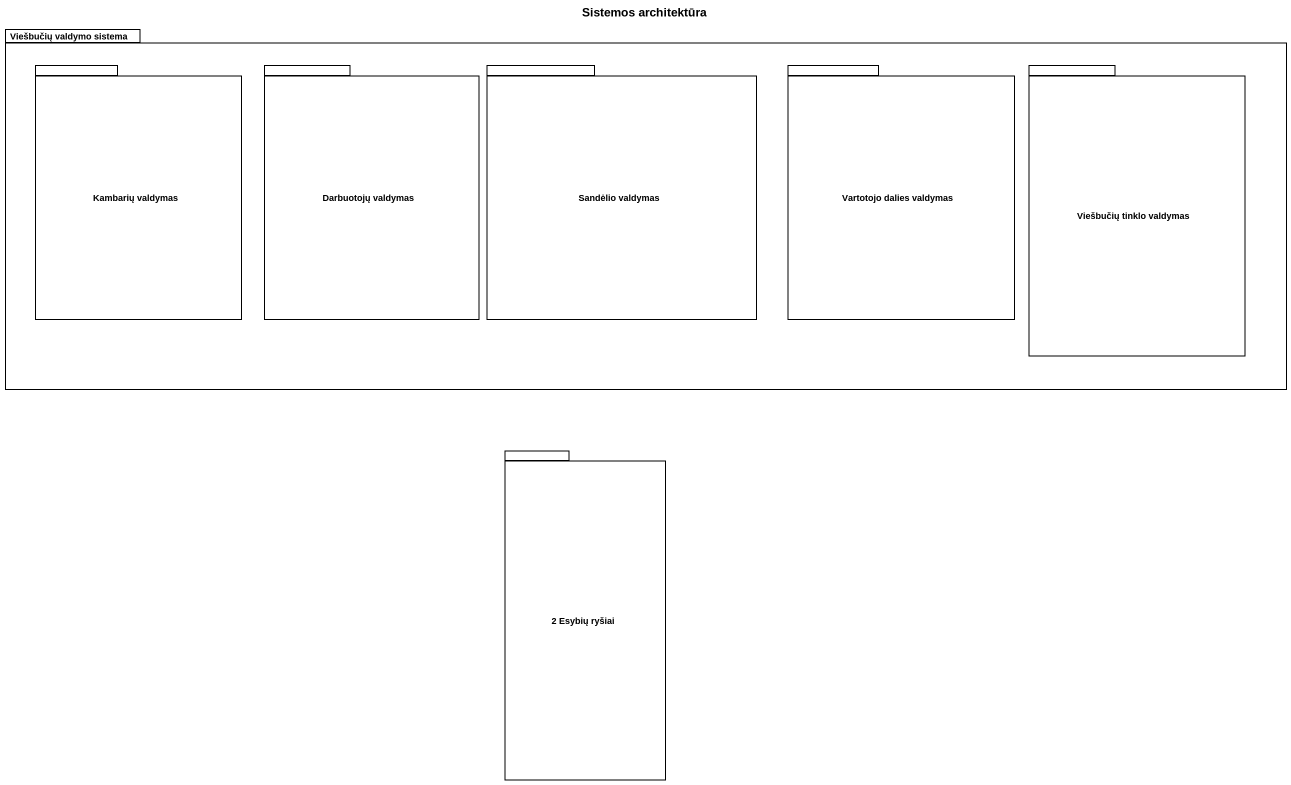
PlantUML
@startuml
title Sistemos architektūra
package "Viešbučių valdymo sistema" as Viešbučių_valdymo_sistema {
  package "Kambarių valdymas" as Kambarių_valdymas {
  }
  package "Darbuotojų valdymas" as Darbuotojų_valdymas {
  }
  package "Sandėlio valdymas" as Sandėlio_valdymas {
  }
  package "Vartotojo dalies valdymas" as Vartotojo_dalies_valdymas {
  }
  package "Viešbučių tinklo valdymas" as Viešbučių_tinklo_valdymas {
  }
}
package "2 Esybių ryšiai" as p2_Esybių_ryšiai {
}
@enduml
